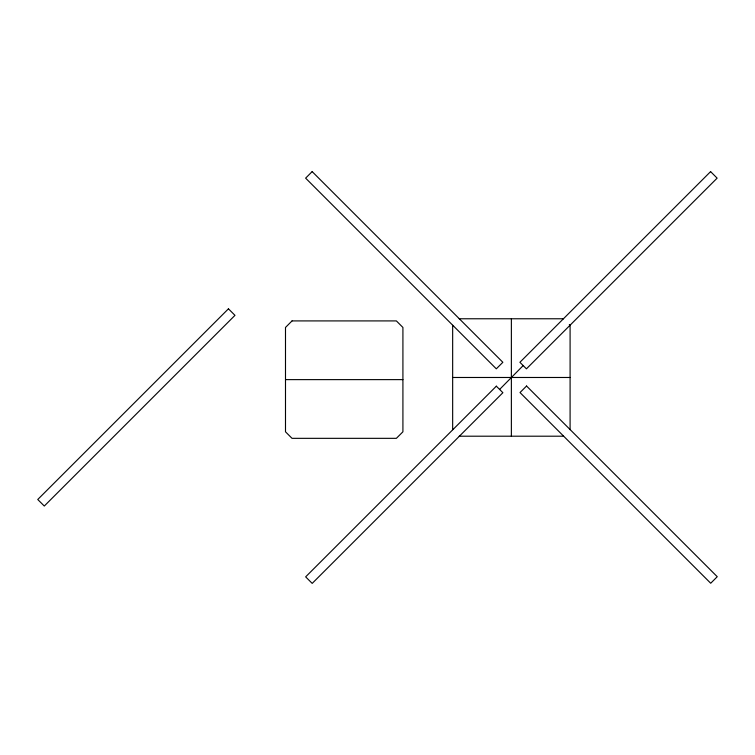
<?xml version="1.0" encoding="UTF-8"?>
<svg xmlns="http://www.w3.org/2000/svg" width="755" height="755" viewBox="0 0 755 755"><rect width="100%" height="100%" fill="white"/><g stroke="black" fill="none" stroke-linecap="round" stroke-linejoin="round"><path stroke-width="1.13" d="M499.612 389.438L523.168 365.571M459.2 318.77L563.551 318.77M452.66 377.481L570.091 377.481M285.494 379.623L402.915 379.623M459.2 436.201L563.551 436.201M569.327 324.556L570.091 325.311L570.091 429.661M511.371 318.77L511.371 436.201M452.66 325.311L452.66 429.661M312.164 171.602L305.624 178.142L496.318 368.827L502.849 362.296L312.164 171.602M228.444 308.814L37.75 499.499L44.29 506.039L234.975 315.345L228.444 308.814M292.025 320.913L285.494 327.453L285.494 431.794L292.025 438.334L396.375 438.334L402.915 431.794L402.915 327.453L396.375 320.913L292.025 320.913M710.597 171.612L519.902 362.296L526.443 368.836L717.127 178.142L710.597 171.612M496.346 386.173L305.652 576.858L312.192 583.398L502.887 392.704L496.346 386.173M526.556 386.013L520.025 392.553L710.71 583.247L717.25 576.707L526.556 386.013"/></g></svg>
